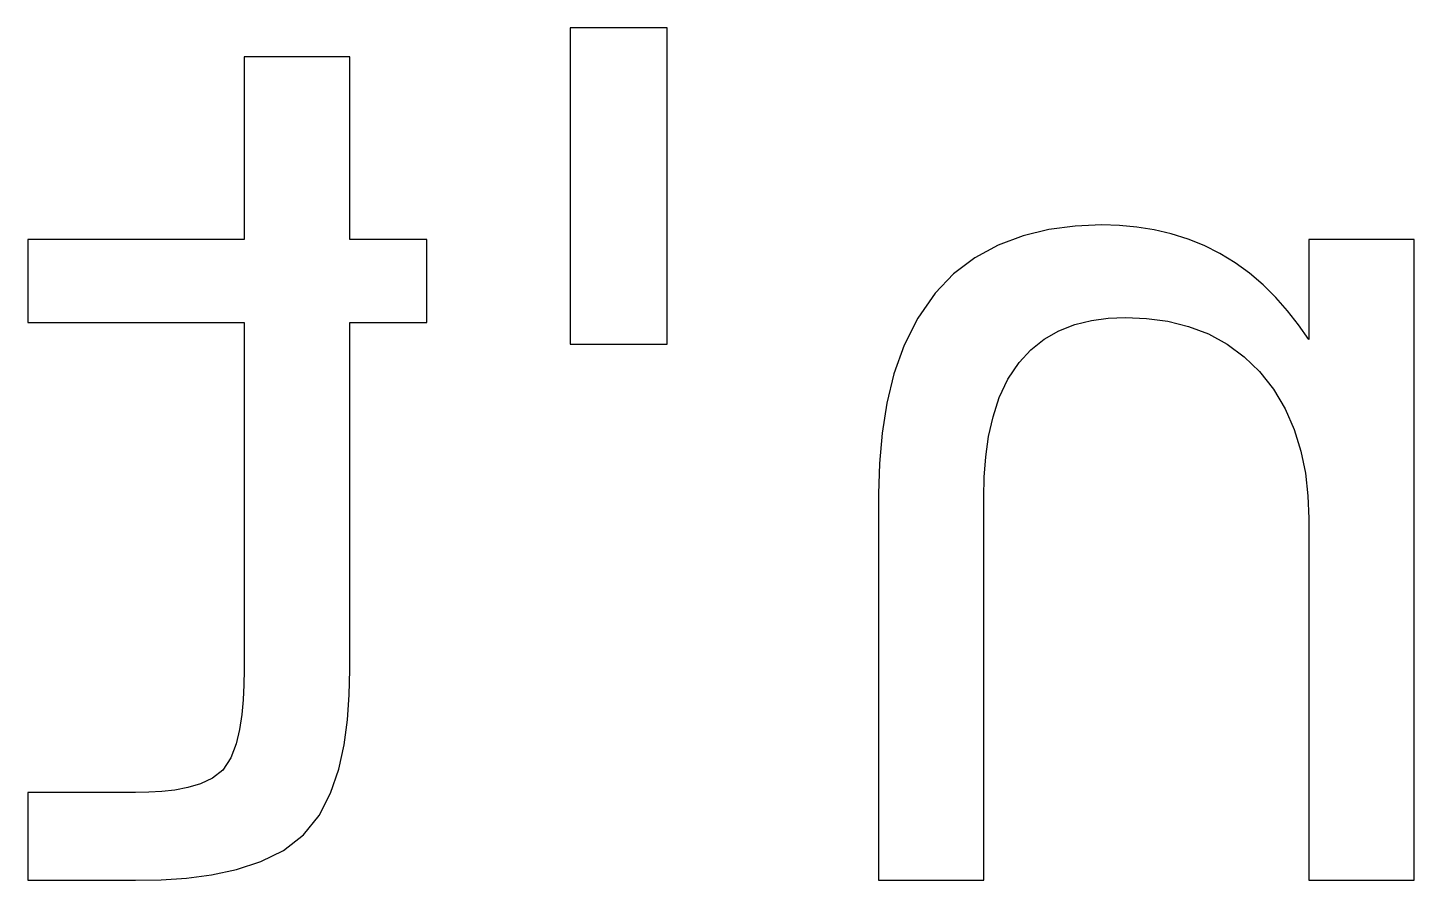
# Model space of a CAD drawing. Header units: metres. Extents: x 0 to 1774, y -720 to 827.
# Drawn here: x 29.11 to 38.87, y 821.11 to 827.11 of the extents above; entities that cross this region are included whole.
import ezdxf

# ---------------------------------------------------------------- set-up
doc = ezdxf.new("R2010")
doc.units = ezdxf.units.M

msp = doc.modelspace()

# ---------------------------------------------------------------- linework, layer by layer
at = {"layer": 'MARK'}
for p, q in [((32.927, 827.114), (32.927, 827.114)), ((32.927, 827.114), (32.927, 827.114)), ((32.927, 827.114), (32.927, 827.114)), ((32.927, 827.114), (32.927, 827.114)), ((32.927, 827.114), (32.927, 827.114)), ((32.927, 827.114), (32.927, 827.114)), ((32.927, 827.114), (32.927, 827.114)), ((32.927, 827.114), (32.927, 826.796)), ((32.927, 827.114), (32.927, 826.796)), ((33.025, 827.114), (32.927, 827.114)), ((33.025, 827.114), (32.927, 827.114)), ((33.123, 827.114), (33.025, 827.114)), ((33.123, 827.114), (33.025, 827.114)), ((33.22, 827.114), (33.123, 827.114)), ((33.22, 827.114), (33.123, 827.114)), ((33.318, 827.114), (33.22, 827.114)), ((33.318, 827.114), (33.22, 827.114)), ((33.415, 827.114), (33.318, 827.114)), ((33.415, 827.114), (33.318, 827.114)), ((33.513, 827.114), (33.415, 827.114)), ((33.513, 827.114), (33.415, 827.114)), ((33.61, 827.114), (33.513, 827.114)), ((33.61, 827.114), (33.513, 827.114)), ((33.61, 827.114), (33.61, 827.114)), ((33.61, 827.114), (33.61, 827.114)), ((33.61, 827.114), (33.61, 827.114)), ((33.61, 827.114), (33.61, 827.114)), ((33.61, 827.114), (33.61, 827.114)), ((33.61, 827.114), (33.61, 827.114)), ((33.61, 827.114), (33.61, 827.114)), ((33.61, 826.796), (33.61, 827.114)), ((33.61, 826.796), (33.61, 827.114)), ((30.632, 826.909), (30.632, 826.909)), ((30.632, 826.909), (30.632, 826.909)), ((30.632, 826.909), (30.632, 826.909)), ((30.632, 826.909), (30.632, 826.909)), ((30.632, 826.909), (30.632, 826.909)), ((30.632, 826.909), (30.632, 826.909)), ((30.632, 826.909), (30.632, 826.909)), ((30.632, 826.909), (30.632, 826.725)), ((30.632, 826.909), (30.632, 826.725)), ((30.739, 826.909), (30.632, 826.909)), ((30.739, 826.909), (30.632, 826.909)), ((30.845, 826.909), (30.739, 826.909)), ((30.845, 826.909), (30.739, 826.909)), ((30.951, 826.909), (30.845, 826.909)), ((30.951, 826.909), (30.845, 826.909)), ((31.057, 826.909), (30.951, 826.909)), ((31.057, 826.909), (30.951, 826.909)), ((31.163, 826.909), (31.057, 826.909)), ((31.163, 826.909), (31.057, 826.909)), ((31.27, 826.909), (31.163, 826.909)), ((31.27, 826.909), (31.163, 826.909)), ((31.376, 826.909), (31.27, 826.909)), ((31.376, 826.909), (31.27, 826.909)), ((31.376, 826.909), (31.376, 826.909)), ((31.376, 826.909), (31.376, 826.909)), ((31.376, 826.909), (31.376, 826.909)), ((31.376, 826.909), (31.376, 826.909)), ((31.376, 826.909), (31.376, 826.909)), ((31.376, 826.909), (31.376, 826.909)), ((31.376, 826.909), (31.376, 826.909)), ((31.376, 826.725), (31.376, 826.909)), ((31.376, 826.725), (31.376, 826.909)), ((30.632, 826.725), (30.632, 826.541)), ((30.632, 826.725), (30.632, 826.541)), ((31.376, 826.541), (31.376, 826.725)), ((31.376, 826.541), (31.376, 826.725)), ((32.927, 826.796), (32.927, 826.478)), ((32.927, 826.796), (32.927, 826.478)), ((33.61, 826.478), (33.61, 826.796)), ((33.61, 826.478), (33.61, 826.796)), ((30.632, 826.541), (30.632, 826.358)), ((30.632, 826.541), (30.632, 826.358)), ((31.376, 826.358), (31.376, 826.541)), ((31.376, 826.358), (31.376, 826.541)), ((32.927, 826.478), (32.927, 826.159)), ((32.927, 826.478), (32.927, 826.159)), ((33.61, 826.159), (33.61, 826.478)), ((33.61, 826.159), (33.61, 826.478)), ((30.632, 826.358), (30.632, 826.174)), ((30.632, 826.358), (30.632, 826.174)), ((31.376, 826.174), (31.376, 826.358)), ((31.376, 826.174), (31.376, 826.358)), ((30.632, 826.174), (30.632, 825.99)), ((30.632, 826.174), (30.632, 825.99)), ((31.376, 825.99), (31.376, 826.174)), ((31.376, 825.99), (31.376, 826.174)), ((32.927, 826.159), (32.927, 825.841)), ((32.927, 826.159), (32.927, 825.841)), ((33.61, 825.841), (33.61, 826.159)), ((33.61, 825.841), (33.61, 826.159)), ((30.632, 825.99), (30.632, 825.807)), ((30.632, 825.99), (30.632, 825.807)), ((31.376, 825.807), (31.376, 825.99)), ((31.376, 825.807), (31.376, 825.99)), ((30.632, 825.807), (30.632, 825.623)), ((30.632, 825.807), (30.632, 825.623)), ((31.376, 825.623), (31.376, 825.807)), ((31.376, 825.623), (31.376, 825.807)), ((32.927, 825.841), (32.927, 825.522)), ((32.927, 825.841), (32.927, 825.522)), ((33.61, 825.522), (33.61, 825.841)), ((33.61, 825.522), (33.61, 825.841)), ((36.295, 825.694), (36.113, 825.65)), ((36.295, 825.694), (36.113, 825.65)), ((36.481, 825.718), (36.295, 825.694)), ((36.481, 825.718), (36.295, 825.694)), ((36.668, 825.726), (36.481, 825.718)), ((36.668, 825.726), (36.481, 825.718)), ((36.668, 825.726), (36.668, 825.726)), ((36.668, 825.726), (36.668, 825.726)), ((36.668, 825.726), (36.668, 825.726)), ((36.668, 825.726), (36.668, 825.726)), ((36.668, 825.726), (36.668, 825.726)), ((36.668, 825.726), (36.668, 825.726)), ((36.668, 825.726), (36.668, 825.726)), ((36.792, 825.722), (36.668, 825.726)), ((36.792, 825.722), (36.668, 825.726)), ((36.914, 825.711), (36.792, 825.722)), ((36.914, 825.711), (36.792, 825.722)), ((37.036, 825.692), (36.914, 825.711)), ((37.036, 825.692), (36.914, 825.711)), ((37.156, 825.664), (37.036, 825.692)), ((37.156, 825.664), (37.036, 825.692)), ((37.274, 825.627), (37.156, 825.664)), ((37.274, 825.627), (37.156, 825.664)), ((29.11, 825.623), (29.11, 825.623)), ((29.11, 825.623), (29.11, 825.623)), ((29.11, 825.623), (29.11, 825.623)), ((29.11, 825.623), (29.11, 825.623)), ((29.11, 825.623), (29.11, 825.623)), ((29.11, 825.623), (29.11, 825.623)), ((29.11, 825.623), (29.11, 825.623)), ((29.11, 825.623), (29.11, 825.54)), ((29.11, 825.623), (29.11, 825.54)), ((29.327, 825.623), (29.11, 825.623)), ((29.327, 825.623), (29.11, 825.623)), ((29.545, 825.623), (29.327, 825.623)), ((29.545, 825.623), (29.327, 825.623)), ((29.762, 825.623), (29.545, 825.623)), ((29.762, 825.623), (29.545, 825.623)), ((29.98, 825.623), (29.762, 825.623)), ((29.98, 825.623), (29.762, 825.623)), ((30.197, 825.623), (29.98, 825.623)), ((30.197, 825.623), (29.98, 825.623)), ((30.415, 825.623), (30.197, 825.623)), ((30.415, 825.623), (30.197, 825.623)), ((30.632, 825.623), (30.415, 825.623)), ((30.632, 825.623), (30.415, 825.623)), ((30.632, 825.623), (30.632, 825.623)), ((30.632, 825.623), (30.632, 825.623)), ((30.632, 825.623), (30.632, 825.623)), ((30.632, 825.623), (30.632, 825.623)), ((30.632, 825.623), (30.632, 825.623)), ((30.632, 825.623), (30.632, 825.623)), ((30.632, 825.623), (30.632, 825.623)), ((31.376, 825.623), (31.376, 825.623)), ((31.376, 825.623), (31.376, 825.623)), ((31.376, 825.623), (31.376, 825.623)), ((31.376, 825.623), (31.376, 825.623)), ((31.376, 825.623), (31.376, 825.623)), ((31.376, 825.623), (31.376, 825.623)), ((31.376, 825.623), (31.376, 825.623)), ((31.453, 825.623), (31.376, 825.623)), ((31.453, 825.623), (31.376, 825.623)), ((31.531, 825.623), (31.453, 825.623)), ((31.531, 825.623), (31.453, 825.623)), ((31.608, 825.623), (31.531, 825.623)), ((31.608, 825.623), (31.531, 825.623)), ((31.686, 825.623), (31.608, 825.623)), ((31.686, 825.623), (31.608, 825.623)), ((31.763, 825.623), (31.686, 825.623)), ((31.763, 825.623), (31.686, 825.623)), ((31.841, 825.623), (31.763, 825.623)), ((31.841, 825.623), (31.763, 825.623)), ((31.918, 825.623), (31.841, 825.623)), ((31.918, 825.623), (31.841, 825.623)), ((31.918, 825.623), (31.918, 825.623)), ((31.918, 825.623), (31.918, 825.623)), ((31.918, 825.623), (31.918, 825.623)), ((31.918, 825.623), (31.918, 825.623)), ((31.918, 825.623), (31.918, 825.623)), ((31.918, 825.623), (31.918, 825.623)), ((31.918, 825.623), (31.918, 825.623)), ((31.918, 825.54), (31.918, 825.623)), ((31.918, 825.54), (31.918, 825.623)), ((35.938, 825.584), (35.774, 825.494)), ((35.938, 825.584), (35.774, 825.494)), ((36.113, 825.65), (35.938, 825.584)), ((36.113, 825.65), (35.938, 825.584)), ((37.388, 825.581), (37.274, 825.627)), ((37.388, 825.581), (37.274, 825.627)), ((37.498, 825.525), (37.388, 825.581)), ((37.498, 825.525), (37.388, 825.581)), ((38.123, 825.623), (38.123, 825.623)), ((38.123, 825.623), (38.123, 825.623)), ((38.123, 825.623), (38.123, 825.623)), ((38.123, 825.623), (38.123, 825.623)), ((38.123, 825.623), (38.123, 825.623)), ((38.123, 825.623), (38.123, 825.623)), ((38.123, 825.623), (38.123, 825.623)), ((38.123, 825.623), (38.123, 825.522)), ((38.123, 825.623), (38.123, 825.522)), ((38.229, 825.623), (38.123, 825.623)), ((38.229, 825.623), (38.123, 825.623)), ((38.335, 825.623), (38.229, 825.623)), ((38.335, 825.623), (38.229, 825.623)), ((38.441, 825.623), (38.335, 825.623)), ((38.441, 825.623), (38.335, 825.623)), ((38.548, 825.623), (38.441, 825.623)), ((38.548, 825.623), (38.441, 825.623)), ((38.654, 825.623), (38.548, 825.623)), ((38.654, 825.623), (38.548, 825.623)), ((38.76, 825.623), (38.654, 825.623)), ((38.76, 825.623), (38.654, 825.623)), ((38.866, 825.623), (38.76, 825.623)), ((38.866, 825.623), (38.76, 825.623)), ((38.866, 825.623), (38.866, 825.623)), ((38.866, 825.623), (38.866, 825.623)), ((38.866, 825.623), (38.866, 825.623)), ((38.866, 825.623), (38.866, 825.623)), ((38.866, 825.623), (38.866, 825.623)), ((38.866, 825.623), (38.866, 825.623)), ((38.866, 825.623), (38.866, 825.623)), ((38.866, 824.979), (38.866, 825.623)), ((38.866, 824.979), (38.866, 825.623)), ((29.11, 825.54), (29.11, 825.456)), ((29.11, 825.54), (29.11, 825.456)), ((29.11, 825.456), (29.11, 825.373)), ((29.11, 825.456), (29.11, 825.373)), ((31.918, 825.456), (31.918, 825.54)), ((31.918, 825.456), (31.918, 825.54)), ((31.918, 825.373), (31.918, 825.456)), ((31.918, 825.373), (31.918, 825.456)), ((32.927, 825.522), (32.927, 825.204)), ((32.927, 825.522), (32.927, 825.204)), ((33.61, 825.204), (33.61, 825.522)), ((33.61, 825.204), (33.61, 825.522)), ((35.774, 825.494), (35.625, 825.381)), ((35.774, 825.494), (35.625, 825.381)), ((37.498, 825.525), (37.498, 825.525)), ((37.498, 825.525), (37.498, 825.525)), ((37.498, 825.525), (37.498, 825.525)), ((37.498, 825.525), (37.498, 825.525)), ((37.498, 825.525), (37.498, 825.525)), ((37.498, 825.525), (37.498, 825.525)), ((37.498, 825.525), (37.498, 825.525)), ((37.605, 825.46), (37.498, 825.525)), ((37.605, 825.46), (37.498, 825.525)), ((37.706, 825.386), (37.605, 825.46)), ((37.706, 825.386), (37.605, 825.46)), ((38.123, 825.522), (38.123, 825.422)), ((38.123, 825.522), (38.123, 825.422)), ((29.11, 825.373), (29.11, 825.29)), ((29.11, 825.373), (29.11, 825.29)), ((31.918, 825.29), (31.918, 825.373)), ((31.918, 825.29), (31.918, 825.373)), ((35.625, 825.381), (35.495, 825.246)), ((35.625, 825.381), (35.495, 825.246)), ((37.802, 825.304), (37.706, 825.386)), ((37.802, 825.304), (37.706, 825.386)), ((38.123, 825.422), (38.123, 825.322)), ((38.123, 825.422), (38.123, 825.322)), ((29.11, 825.29), (29.11, 825.207)), ((29.11, 825.29), (29.11, 825.207)), ((31.918, 825.207), (31.918, 825.29)), ((31.918, 825.207), (31.918, 825.29)), ((37.891, 825.216), (37.802, 825.304)), ((37.891, 825.216), (37.802, 825.304)), ((38.123, 825.322), (38.123, 825.221)), ((38.123, 825.322), (38.123, 825.221)), ((29.11, 825.207), (29.11, 825.123)), ((29.11, 825.207), (29.11, 825.123)), ((31.918, 825.123), (31.918, 825.207)), ((31.918, 825.123), (31.918, 825.207)), ((32.927, 825.204), (32.927, 824.886)), ((32.927, 825.204), (32.927, 824.886)), ((33.61, 824.886), (33.61, 825.204)), ((33.61, 824.886), (33.61, 825.204)), ((35.495, 825.246), (35.372, 825.071)), ((35.495, 825.246), (35.372, 825.071)), ((35.495, 825.246), (35.495, 825.246)), ((35.495, 825.246), (35.495, 825.246)), ((35.495, 825.246), (35.495, 825.246)), ((35.495, 825.246), (35.495, 825.246)), ((35.495, 825.246), (35.495, 825.246)), ((35.495, 825.246), (35.495, 825.246)), ((35.495, 825.246), (35.495, 825.246)), ((37.974, 825.122), (37.891, 825.216)), ((37.974, 825.122), (37.891, 825.216)), ((38.123, 825.221), (38.123, 825.121)), ((38.123, 825.221), (38.123, 825.121)), ((29.11, 825.123), (29.11, 825.04)), ((29.11, 825.123), (29.11, 825.04)), ((31.918, 825.04), (31.918, 825.123)), ((31.918, 825.04), (31.918, 825.123)), ((35.372, 825.071), (35.276, 824.88)), ((35.372, 825.071), (35.276, 824.88)), ((36.594, 825.054), (36.713, 825.069)), ((36.594, 825.054), (36.713, 825.069)), ((36.713, 825.069), (36.833, 825.074)), ((36.713, 825.069), (36.833, 825.074)), ((36.833, 825.074), (36.833, 825.074)), ((36.833, 825.074), (36.833, 825.074)), ((36.833, 825.074), (36.833, 825.074)), ((36.833, 825.074), (36.833, 825.074)), ((36.833, 825.074), (36.833, 825.074)), ((36.833, 825.074), (36.833, 825.074)), ((36.833, 825.074), (36.833, 825.074)), ((36.833, 825.074), (36.983, 825.068)), ((36.833, 825.074), (36.983, 825.068)), ((36.983, 825.068), (37.131, 825.048)), ((36.983, 825.068), (37.131, 825.048)), ((38.051, 825.023), (37.974, 825.122)), ((38.051, 825.023), (37.974, 825.122)), ((38.123, 825.121), (38.123, 825.02)), ((38.123, 825.121), (38.123, 825.02)), ((29.11, 825.04), (29.11, 825.04)), ((29.11, 825.04), (29.11, 825.04)), ((29.11, 825.04), (29.11, 825.04)), ((29.11, 825.04), (29.11, 825.04)), ((29.11, 825.04), (29.11, 825.04)), ((29.11, 825.04), (29.11, 825.04)), ((29.11, 825.04), (29.11, 825.04)), ((29.11, 825.04), (29.327, 825.04)), ((29.11, 825.04), (29.327, 825.04)), ((29.327, 825.04), (29.545, 825.04)), ((29.327, 825.04), (29.545, 825.04)), ((29.545, 825.04), (29.762, 825.04)), ((29.545, 825.04), (29.762, 825.04)), ((29.762, 825.04), (29.98, 825.04)), ((29.762, 825.04), (29.98, 825.04)), ((29.98, 825.04), (30.197, 825.04)), ((29.98, 825.04), (30.197, 825.04)), ((30.197, 825.04), (30.415, 825.04)), ((30.197, 825.04), (30.415, 825.04)), ((30.415, 825.04), (30.632, 825.04)), ((30.415, 825.04), (30.632, 825.04)), ((30.632, 825.04), (30.632, 825.04)), ((30.632, 825.04), (30.632, 825.04)), ((30.632, 825.04), (30.632, 825.04)), ((30.632, 825.04), (30.632, 825.04)), ((30.632, 825.04), (30.632, 825.04)), ((30.632, 825.04), (30.632, 825.04)), ((30.632, 825.04), (30.632, 825.04)), ((30.632, 825.04), (30.632, 824.691)), ((30.632, 825.04), (30.632, 824.691)), ((31.376, 825.04), (31.376, 825.04)), ((31.376, 825.04), (31.376, 825.04)), ((31.376, 825.04), (31.376, 825.04)), ((31.376, 825.04), (31.376, 825.04)), ((31.376, 825.04), (31.376, 825.04)), ((31.376, 825.04), (31.376, 825.04)), ((31.376, 825.04), (31.376, 825.04)), ((31.376, 825.04), (31.453, 825.04)), ((31.376, 825.04), (31.453, 825.04)), ((31.376, 824.691), (31.376, 825.04)), ((31.376, 824.691), (31.376, 825.04)), ((31.453, 825.04), (31.531, 825.04)), ((31.453, 825.04), (31.531, 825.04)), ((31.531, 825.04), (31.608, 825.04)), ((31.531, 825.04), (31.608, 825.04)), ((31.608, 825.04), (31.686, 825.04)), ((31.608, 825.04), (31.686, 825.04)), ((31.686, 825.04), (31.763, 825.04)), ((31.686, 825.04), (31.763, 825.04)), ((31.763, 825.04), (31.841, 825.04)), ((31.763, 825.04), (31.841, 825.04)), ((31.841, 825.04), (31.918, 825.04)), ((31.841, 825.04), (31.918, 825.04)), ((31.918, 825.04), (31.918, 825.04)), ((31.918, 825.04), (31.918, 825.04)), ((31.918, 825.04), (31.918, 825.04)), ((31.918, 825.04), (31.918, 825.04)), ((31.918, 825.04), (31.918, 825.04)), ((31.918, 825.04), (31.918, 825.04)), ((31.918, 825.04), (31.918, 825.04)), ((36.261, 824.922), (36.365, 824.981)), ((36.261, 824.922), (36.365, 824.981)), ((36.365, 824.981), (36.477, 825.025)), ((36.365, 824.981), (36.477, 825.025)), ((36.477, 825.025), (36.594, 825.054)), ((36.477, 825.025), (36.594, 825.054)), ((37.131, 825.048), (37.277, 825.012)), ((37.131, 825.048), (37.277, 825.012)), ((37.277, 825.012), (37.417, 824.959)), ((37.277, 825.012), (37.417, 824.959)), ((38.123, 824.92), (38.051, 825.023)), ((38.123, 824.92), (38.051, 825.023)), ((38.123, 825.02), (38.123, 824.92)), ((38.123, 825.02), (38.123, 824.92)), ((38.866, 824.335), (38.866, 824.979)), ((38.866, 824.335), (38.866, 824.979)), ((32.927, 824.886), (32.927, 824.886)), ((32.927, 824.886), (32.927, 824.886)), ((32.927, 824.886), (32.927, 824.886)), ((32.927, 824.886), (32.927, 824.886)), ((32.927, 824.886), (32.927, 824.886)), ((32.927, 824.886), (32.927, 824.886)), ((32.927, 824.886), (32.927, 824.886)), ((32.927, 824.886), (33.025, 824.886)), ((32.927, 824.886), (33.025, 824.886)), ((33.025, 824.886), (33.123, 824.886)), ((33.025, 824.886), (33.123, 824.886)), ((33.123, 824.886), (33.22, 824.886)), ((33.123, 824.886), (33.22, 824.886)), ((33.22, 824.886), (33.318, 824.886)), ((33.22, 824.886), (33.318, 824.886)), ((33.318, 824.886), (33.415, 824.886)), ((33.318, 824.886), (33.415, 824.886)), ((33.415, 824.886), (33.513, 824.886)), ((33.415, 824.886), (33.513, 824.886)), ((33.513, 824.886), (33.61, 824.886)), ((33.513, 824.886), (33.61, 824.886)), ((33.61, 824.886), (33.61, 824.886)), ((33.61, 824.886), (33.61, 824.886)), ((33.61, 824.886), (33.61, 824.886)), ((33.61, 824.886), (33.61, 824.886)), ((33.61, 824.886), (33.61, 824.886)), ((33.61, 824.886), (33.61, 824.886)), ((33.61, 824.886), (33.61, 824.886)), ((35.276, 824.88), (35.204, 824.679)), ((35.276, 824.88), (35.204, 824.679)), ((36.167, 824.847), (36.261, 824.922)), ((36.167, 824.847), (36.261, 824.922)), ((37.417, 824.959), (37.549, 824.888)), ((37.417, 824.959), (37.549, 824.888)), ((37.549, 824.888), (37.669, 824.799)), ((37.549, 824.888), (37.669, 824.799)), ((38.123, 824.92), (38.123, 824.92)), ((38.123, 824.92), (38.123, 824.92)), ((38.123, 824.92), (38.123, 824.92)), ((38.123, 824.92), (38.123, 824.92)), ((38.123, 824.92), (38.123, 824.92)), ((38.123, 824.92), (38.123, 824.92)), ((38.123, 824.92), (38.123, 824.92)), ((36.086, 824.759), (36.167, 824.847)), ((36.086, 824.759), (36.167, 824.847)), ((37.669, 824.799), (37.777, 824.695)), ((37.669, 824.799), (37.777, 824.695)), ((30.632, 824.691), (30.632, 824.342)), ((30.632, 824.691), (30.632, 824.342)), ((31.376, 824.342), (31.376, 824.691)), ((31.376, 824.342), (31.376, 824.691)), ((35.204, 824.679), (35.154, 824.472)), ((35.204, 824.679), (35.154, 824.472)), ((36.007, 824.64), (36.086, 824.759)), ((36.007, 824.64), (36.086, 824.759)), ((36.086, 824.759), (36.086, 824.759)), ((36.086, 824.759), (36.086, 824.759)), ((36.086, 824.759), (36.086, 824.759)), ((36.086, 824.759), (36.086, 824.759)), ((36.086, 824.759), (36.086, 824.759)), ((36.086, 824.759), (36.086, 824.759)), ((36.086, 824.759), (36.086, 824.759)), ((37.777, 824.695), (37.777, 824.695)), ((37.777, 824.695), (37.777, 824.695)), ((37.777, 824.695), (37.777, 824.695)), ((37.777, 824.695), (37.777, 824.695)), ((37.777, 824.695), (37.777, 824.695)), ((37.777, 824.695), (37.777, 824.695)), ((37.777, 824.695), (37.777, 824.695)), ((37.777, 824.695), (37.876, 824.57)), ((37.777, 824.695), (37.876, 824.57)), ((35.946, 824.511), (36.007, 824.64)), ((35.946, 824.511), (36.007, 824.64)), ((35.902, 824.375), (35.946, 824.511)), ((35.902, 824.375), (35.946, 824.511)), ((37.876, 824.57), (37.958, 824.433)), ((37.876, 824.57), (37.958, 824.433)), ((35.154, 824.472), (35.121, 824.26)), ((35.154, 824.472), (35.121, 824.26)), ((37.958, 824.433), (38.022, 824.287)), ((37.958, 824.433), (38.022, 824.287)), ((30.632, 824.342), (30.632, 823.992)), ((30.632, 824.342), (30.632, 823.992)), ((31.376, 823.992), (31.376, 824.342)), ((31.376, 823.992), (31.376, 824.342)), ((35.871, 824.236), (35.902, 824.375)), ((35.871, 824.236), (35.902, 824.375)), ((38.022, 824.287), (38.069, 824.135)), ((38.022, 824.287), (38.069, 824.135)), ((38.866, 823.691), (38.866, 824.335)), ((38.866, 823.691), (38.866, 824.335)), ((35.121, 824.26), (35.103, 824.047)), ((35.121, 824.26), (35.103, 824.047)), ((35.851, 824.095), (35.871, 824.236)), ((35.851, 824.095), (35.871, 824.236)), ((35.84, 823.952), (35.851, 824.095)), ((35.84, 823.952), (35.851, 824.095)), ((38.069, 824.135), (38.1, 823.979)), ((38.069, 824.135), (38.1, 823.979)), ((30.632, 823.992), (30.632, 823.643)), ((30.632, 823.992), (30.632, 823.643)), ((31.376, 823.643), (31.376, 823.992)), ((31.376, 823.643), (31.376, 823.992)), ((35.103, 824.047), (35.097, 823.834)), ((35.103, 824.047), (35.097, 823.834)), ((35.837, 823.81), (35.84, 823.952)), ((35.837, 823.81), (35.84, 823.952)), ((38.1, 823.979), (38.117, 823.82)), ((38.1, 823.979), (38.117, 823.82)), ((35.097, 823.834), (35.097, 823.834)), ((35.097, 823.834), (35.097, 823.834)), ((35.097, 823.834), (35.097, 823.834)), ((35.097, 823.834), (35.097, 823.834)), ((35.097, 823.834), (35.097, 823.834)), ((35.097, 823.834), (35.097, 823.834)), ((35.097, 823.834), (35.097, 823.834)), ((35.097, 823.834), (35.097, 823.445)), ((35.097, 823.834), (35.097, 823.445)), ((35.837, 823.81), (35.837, 823.81)), ((35.837, 823.81), (35.837, 823.81)), ((35.837, 823.81), (35.837, 823.81)), ((35.837, 823.81), (35.837, 823.81)), ((35.837, 823.81), (35.837, 823.81)), ((35.837, 823.81), (35.837, 823.81)), ((35.837, 823.81), (35.837, 823.81)), ((35.837, 823.425), (35.837, 823.81)), ((35.837, 823.425), (35.837, 823.81)), ((38.117, 823.82), (38.123, 823.661)), ((38.117, 823.82), (38.123, 823.661)), ((30.632, 823.643), (30.632, 823.294)), ((30.632, 823.643), (30.632, 823.294)), ((31.376, 823.294), (31.376, 823.643)), ((31.376, 823.294), (31.376, 823.643)), ((38.123, 823.661), (38.123, 823.661)), ((38.123, 823.661), (38.123, 823.661)), ((38.123, 823.661), (38.123, 823.661)), ((38.123, 823.661), (38.123, 823.661)), ((38.123, 823.661), (38.123, 823.661)), ((38.123, 823.661), (38.123, 823.661)), ((38.123, 823.661), (38.123, 823.661)), ((38.123, 823.661), (38.123, 823.297)), ((38.123, 823.661), (38.123, 823.297)), ((38.866, 823.047), (38.866, 823.691)), ((38.866, 823.047), (38.866, 823.691)), ((35.097, 823.445), (35.097, 823.057)), ((35.097, 823.445), (35.097, 823.057)), ((35.837, 823.04), (35.837, 823.425)), ((35.837, 823.04), (35.837, 823.425)), ((30.632, 823.294), (30.632, 822.945)), ((30.632, 823.294), (30.632, 822.945)), ((31.376, 822.945), (31.376, 823.294)), ((31.376, 822.945), (31.376, 823.294)), ((38.123, 823.297), (38.123, 822.933)), ((38.123, 823.297), (38.123, 822.933)), ((35.097, 823.057), (35.097, 822.668)), ((35.097, 823.057), (35.097, 822.668)), ((35.837, 822.655), (35.837, 823.04)), ((35.837, 822.655), (35.837, 823.04)), ((38.866, 822.402), (38.866, 823.047)), ((38.866, 822.402), (38.866, 823.047)), ((30.632, 822.945), (30.632, 822.596)), ((30.632, 822.945), (30.632, 822.596)), ((31.376, 822.596), (31.376, 822.945)), ((31.376, 822.596), (31.376, 822.945)), ((38.123, 822.933), (38.123, 822.569)), ((38.123, 822.933), (38.123, 822.569)), ((35.097, 822.668), (35.097, 822.28)), ((35.097, 822.668), (35.097, 822.28)), ((35.837, 822.269), (35.837, 822.655)), ((35.837, 822.269), (35.837, 822.655)), ((30.632, 822.596), (30.631, 822.49)), ((30.632, 822.596), (30.631, 822.49)), ((30.632, 822.596), (30.632, 822.596)), ((30.632, 822.596), (30.632, 822.596)), ((30.632, 822.596), (30.632, 822.596)), ((30.632, 822.596), (30.632, 822.596)), ((30.632, 822.596), (30.632, 822.596)), ((30.632, 822.596), (30.632, 822.596)), ((30.632, 822.596), (30.632, 822.596)), ((31.372, 822.419), (31.376, 822.596)), ((31.372, 822.419), (31.376, 822.596)), ((31.376, 822.596), (31.376, 822.596)), ((31.376, 822.596), (31.376, 822.596)), ((31.376, 822.596), (31.376, 822.596)), ((31.376, 822.596), (31.376, 822.596)), ((31.376, 822.596), (31.376, 822.596)), ((31.376, 822.596), (31.376, 822.596)), ((31.376, 822.596), (31.376, 822.596)), ((38.123, 822.569), (38.123, 822.206)), ((38.123, 822.569), (38.123, 822.206)), ((30.631, 822.49), (30.626, 822.385)), ((30.631, 822.49), (30.626, 822.385)), ((30.626, 822.385), (30.617, 822.28)), ((30.626, 822.385), (30.617, 822.28)), ((31.359, 822.243), (31.372, 822.419)), ((31.359, 822.243), (31.372, 822.419)), ((38.866, 821.758), (38.866, 822.402)), ((38.866, 821.758), (38.866, 822.402)), ((30.617, 822.28), (30.601, 822.176)), ((30.617, 822.28), (30.601, 822.176)), ((31.336, 822.068), (31.359, 822.243)), ((31.336, 822.068), (31.359, 822.243)), ((35.097, 822.28), (35.097, 821.891)), ((35.097, 822.28), (35.097, 821.891)), ((35.837, 821.884), (35.837, 822.269)), ((35.837, 821.884), (35.837, 822.269)), ((30.601, 822.176), (30.577, 822.074)), ((30.601, 822.176), (30.577, 822.074)), ((38.123, 822.206), (38.123, 821.842)), ((38.123, 822.206), (38.123, 821.842)), ((30.577, 822.074), (30.54, 821.975)), ((30.577, 822.074), (30.54, 821.975)), ((31.298, 821.895), (31.336, 822.068)), ((31.298, 821.895), (31.336, 822.068)), ((30.54, 821.975), (30.482, 821.888)), ((30.54, 821.975), (30.482, 821.888)), ((30.482, 821.888), (30.409, 821.832)), ((30.482, 821.888), (30.409, 821.832)), ((30.482, 821.888), (30.482, 821.888)), ((30.482, 821.888), (30.482, 821.888)), ((30.482, 821.888), (30.482, 821.888)), ((30.482, 821.888), (30.482, 821.888)), ((30.482, 821.888), (30.482, 821.888)), ((30.482, 821.888), (30.482, 821.888)), ((30.482, 821.888), (30.482, 821.888)), ((31.241, 821.728), (31.298, 821.895)), ((31.241, 821.728), (31.298, 821.895)), ((35.097, 821.891), (35.097, 821.503)), ((35.097, 821.891), (35.097, 821.503)), ((35.837, 821.499), (35.837, 821.884)), ((35.837, 821.499), (35.837, 821.884)), ((30.146, 821.749), (30.054, 821.739)), ((30.146, 821.749), (30.054, 821.739)), ((30.237, 821.767), (30.146, 821.749)), ((30.237, 821.767), (30.146, 821.749)), ((30.325, 821.793), (30.237, 821.767)), ((30.325, 821.793), (30.237, 821.767)), ((30.409, 821.832), (30.325, 821.793)), ((30.409, 821.832), (30.325, 821.793)), ((38.123, 821.842), (38.123, 821.478)), ((38.123, 821.842), (38.123, 821.478)), ((38.866, 821.114), (38.866, 821.758)), ((38.866, 821.114), (38.866, 821.758)), ((29.11, 821.731), (29.11, 821.731)), ((29.11, 821.731), (29.11, 821.731)), ((29.11, 821.731), (29.11, 821.731)), ((29.11, 821.731), (29.11, 821.731)), ((29.11, 821.731), (29.11, 821.731)), ((29.11, 821.731), (29.11, 821.731)), ((29.11, 821.731), (29.11, 821.731)), ((29.11, 821.731), (29.11, 821.643)), ((29.11, 821.731), (29.11, 821.643)), ((29.218, 821.731), (29.11, 821.731)), ((29.218, 821.731), (29.11, 821.731)), ((29.327, 821.731), (29.218, 821.731)), ((29.327, 821.731), (29.218, 821.731)), ((29.435, 821.731), (29.327, 821.731)), ((29.435, 821.731), (29.327, 821.731)), ((29.544, 821.731), (29.435, 821.731)), ((29.544, 821.731), (29.435, 821.731)), ((29.652, 821.731), (29.544, 821.731)), ((29.652, 821.731), (29.544, 821.731)), ((29.761, 821.731), (29.652, 821.731)), ((29.761, 821.731), (29.652, 821.731)), ((29.869, 821.731), (29.761, 821.731)), ((29.869, 821.731), (29.761, 821.731)), ((29.961, 821.733), (29.869, 821.731)), ((29.961, 821.733), (29.869, 821.731)), ((29.869, 821.731), (29.869, 821.731)), ((29.869, 821.731), (29.869, 821.731)), ((29.869, 821.731), (29.869, 821.731)), ((29.869, 821.731), (29.869, 821.731)), ((29.869, 821.731), (29.869, 821.731)), ((29.869, 821.731), (29.869, 821.731)), ((29.869, 821.731), (29.869, 821.731)), ((30.054, 821.739), (29.961, 821.733)), ((30.054, 821.739), (29.961, 821.733)), ((31.161, 821.571), (31.241, 821.728)), ((31.161, 821.571), (31.241, 821.728)), ((29.11, 821.643), (29.11, 821.555)), ((29.11, 821.643), (29.11, 821.555)), ((29.11, 821.555), (29.11, 821.467)), ((29.11, 821.555), (29.11, 821.467)), ((31.05, 821.433), (31.161, 821.571)), ((31.05, 821.433), (31.161, 821.571)), ((29.11, 821.467), (29.11, 821.379)), ((29.11, 821.467), (29.11, 821.379)), ((35.097, 821.503), (35.097, 821.114)), ((35.097, 821.503), (35.097, 821.114)), ((35.837, 821.114), (35.837, 821.499)), ((35.837, 821.114), (35.837, 821.499)), ((38.123, 821.478), (38.123, 821.114)), ((38.123, 821.478), (38.123, 821.114)), ((29.11, 821.379), (29.11, 821.291)), ((29.11, 821.379), (29.11, 821.291)), ((30.909, 821.324), (31.05, 821.433)), ((30.909, 821.324), (31.05, 821.433)), ((31.05, 821.433), (31.05, 821.433)), ((31.05, 821.433), (31.05, 821.433)), ((31.05, 821.433), (31.05, 821.433)), ((31.05, 821.433), (31.05, 821.433)), ((31.05, 821.433), (31.05, 821.433)), ((31.05, 821.433), (31.05, 821.433)), ((31.05, 821.433), (31.05, 821.433)), ((29.11, 821.291), (29.11, 821.202)), ((29.11, 821.291), (29.11, 821.202)), ((30.749, 821.245), (30.909, 821.324)), ((30.749, 821.245), (30.909, 821.324)), ((29.11, 821.202), (29.11, 821.114)), ((29.11, 821.202), (29.11, 821.114)), ((30.404, 821.153), (30.579, 821.19)), ((30.404, 821.153), (30.579, 821.19)), ((30.579, 821.19), (30.749, 821.245)), ((30.579, 821.19), (30.749, 821.245)), ((29.11, 821.114), (29.11, 821.114)), ((29.11, 821.114), (29.11, 821.114)), ((29.11, 821.114), (29.11, 821.114)), ((29.11, 821.114), (29.11, 821.114)), ((29.11, 821.114), (29.11, 821.114)), ((29.11, 821.114), (29.11, 821.114)), ((29.11, 821.114), (29.11, 821.114)), ((29.11, 821.114), (29.218, 821.114)), ((29.11, 821.114), (29.218, 821.114)), ((29.218, 821.114), (29.327, 821.114)), ((29.218, 821.114), (29.327, 821.114)), ((29.327, 821.114), (29.435, 821.114)), ((29.327, 821.114), (29.435, 821.114)), ((29.435, 821.114), (29.544, 821.114)), ((29.435, 821.114), (29.544, 821.114)), ((29.544, 821.114), (29.652, 821.114)), ((29.544, 821.114), (29.652, 821.114)), ((29.652, 821.114), (29.761, 821.114)), ((29.652, 821.114), (29.761, 821.114)), ((29.761, 821.114), (29.869, 821.114)), ((29.761, 821.114), (29.869, 821.114)), ((29.869, 821.114), (30.048, 821.118)), ((29.869, 821.114), (30.048, 821.118)), ((29.869, 821.114), (29.869, 821.114)), ((29.869, 821.114), (29.869, 821.114)), ((29.869, 821.114), (29.869, 821.114)), ((29.869, 821.114), (29.869, 821.114)), ((29.869, 821.114), (29.869, 821.114)), ((29.869, 821.114), (29.869, 821.114)), ((29.869, 821.114), (29.869, 821.114)), ((30.048, 821.118), (30.226, 821.13)), ((30.048, 821.118), (30.226, 821.13)), ((30.226, 821.13), (30.404, 821.153)), ((30.226, 821.13), (30.404, 821.153)), ((35.097, 821.114), (35.097, 821.114)), ((35.097, 821.114), (35.097, 821.114)), ((35.097, 821.114), (35.097, 821.114)), ((35.097, 821.114), (35.097, 821.114)), ((35.097, 821.114), (35.097, 821.114)), ((35.097, 821.114), (35.097, 821.114)), ((35.097, 821.114), (35.097, 821.114)), ((35.097, 821.114), (35.203, 821.114)), ((35.097, 821.114), (35.203, 821.114)), ((35.203, 821.114), (35.309, 821.114)), ((35.203, 821.114), (35.309, 821.114)), ((35.309, 821.114), (35.414, 821.114)), ((35.309, 821.114), (35.414, 821.114)), ((35.414, 821.114), (35.52, 821.114)), ((35.414, 821.114), (35.52, 821.114)), ((35.52, 821.114), (35.625, 821.114)), ((35.52, 821.114), (35.625, 821.114)), ((35.625, 821.114), (35.731, 821.114)), ((35.625, 821.114), (35.731, 821.114)), ((35.731, 821.114), (35.837, 821.114)), ((35.731, 821.114), (35.837, 821.114)), ((35.837, 821.114), (35.837, 821.114)), ((35.837, 821.114), (35.837, 821.114)), ((35.837, 821.114), (35.837, 821.114)), ((35.837, 821.114), (35.837, 821.114)), ((35.837, 821.114), (35.837, 821.114)), ((35.837, 821.114), (35.837, 821.114)), ((35.837, 821.114), (35.837, 821.114)), ((38.123, 821.114), (38.123, 821.114)), ((38.123, 821.114), (38.123, 821.114)), ((38.123, 821.114), (38.123, 821.114)), ((38.123, 821.114), (38.123, 821.114)), ((38.123, 821.114), (38.123, 821.114)), ((38.123, 821.114), (38.123, 821.114)), ((38.123, 821.114), (38.123, 821.114)), ((38.123, 821.114), (38.229, 821.114)), ((38.123, 821.114), (38.229, 821.114)), ((38.229, 821.114), (38.335, 821.114)), ((38.229, 821.114), (38.335, 821.114)), ((38.335, 821.114), (38.441, 821.114)), ((38.335, 821.114), (38.441, 821.114)), ((38.441, 821.114), (38.548, 821.114)), ((38.441, 821.114), (38.548, 821.114)), ((38.548, 821.114), (38.654, 821.114)), ((38.548, 821.114), (38.654, 821.114)), ((38.654, 821.114), (38.76, 821.114)), ((38.654, 821.114), (38.76, 821.114)), ((38.76, 821.114), (38.866, 821.114)), ((38.76, 821.114), (38.866, 821.114)), ((38.866, 821.114), (38.866, 821.114)), ((38.866, 821.114), (38.866, 821.114)), ((38.866, 821.114), (38.866, 821.114)), ((38.866, 821.114), (38.866, 821.114)), ((38.866, 821.114), (38.866, 821.114)), ((38.866, 821.114), (38.866, 821.114)), ((38.866, 821.114), (38.866, 821.114))]:
    msp.add_line(p, q, dxfattribs=at)

doc.saveas('drawing.dxf')
